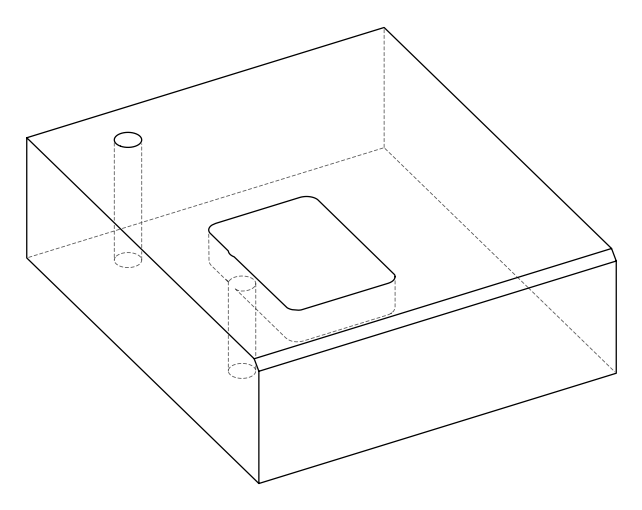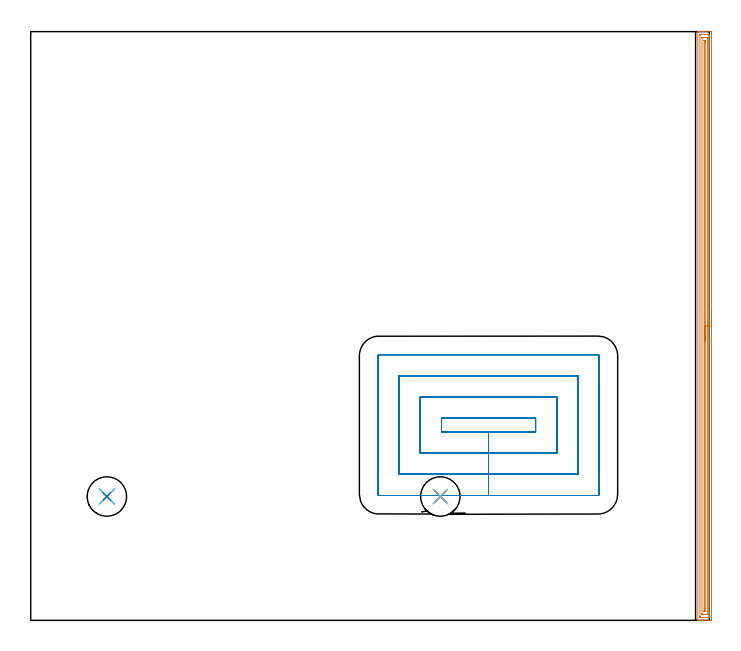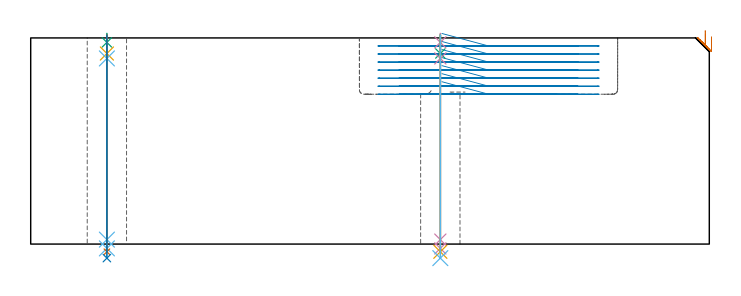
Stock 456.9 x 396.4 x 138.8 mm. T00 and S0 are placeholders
(PLAN: 12 operations, 10 tool changes, 36 min)
(1 AREA_MILL | FG_CHAMFER_SURFACE | UGT0205_001 | 12.87 min | 16773 mm3)
(2 MILL_RECTANGULAR_POCKET | POCKET_RECTANGULAR_STRAIGHT | NXT0201_007 | Follow Part, ap 6.25, ae 75% | 19.26 min | 782519 mm3)
(3 SPOT_DRILL | STEP1HOLE | NXT0321_9005460120000 | 0.05 min | 133 mm3)
(4 SPOT_DRILL_1 | STEP1HOLE_1 | NXT0321_9005460120000 | 0.05 min | 0 mm3)
(5 DRILL_BLIND_HOLE_INTO_CENTER | STEP1HOLE | NXT0301_041 | 0.05 min | 327 mm3)
(6 GUN_DRILL_THROUGH_HOLE | STEP1HOLE | UGT0307_002 | 0.62 min | 3592 mm3)
(7 SPADE_DRILL_TO_ENLARGE_THROUGH_HOLE | STEP1HOLE | UGT0306_007 | 0.59 min | 25530 mm3)
(8 DRILL_TO_ENLARGE_THROUGH_HOLE | STEP1HOLE | UGT0301_388 | 0.6 min | 46845 mm3)
(9 DRILL_BLIND_HOLE_INTO_CENTER_1 | STEP1HOLE_1 | NXT0301_041 | 0.05 min | 0 mm3)
(10 GUN_DRILL_THROUGH_HOLE_1 | STEP1HOLE_1 | UGT0307_002 | 0.62 min | 2844 mm3)
(11 SPADE_DRILL_TO_ENLARGE_THROUGH_HOLE_1 | STEP1HOLE_1 | UGT0306_007 | 0.59 min | 18711 mm3)
(12 DRILL_TO_ENLARGE_THROUGH_HOLE_1 | STEP1HOLE_1 | UGT0301_388 | 0.6 min | 34580 mm3)
(TOOL UGT0205_001 | Chamfer Mill 20 x 3 x 45 deg. | D20 FL50 Z2)
(TOOL NXT0201_007 | ENDMILL 25mm [R216.25-25050GCK54P 1620] | D25 R3 FL54 Z5)
(TOOL NXT0321_9005460120000 | NC Spot Drill, 142deg, 12mm, Carbide, Uncoated | D12 PA142 FL30 Z2)
(TOOL NXT0301_041 | Carbide Drill 7mm [860.1-0700-035A1-MM 2214] | D7 PA140 FL53 Z2)
(TOOL UGT0307_002 | Gun Drill 6 mm | D6 PA130 FL24 Z1)
(TOOL UGT0306_007 | Spade Drill 16.5mm | D16.5 PA132 FL10 Z2)
(TOOL UGT0301_388 | Twist Drill 26.5 mm | D26.5 PA118 FL165 Z2)
(OP 1 AREA_MILL)
G17 G21 G94 G90
T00 M6
G54
G17 G0 G90 X458.4 Y208.2 S1061 M3
G43 Z148.8 H0
Z139.6
G94 G1 Y208.162 Z138.728 F250.
Y208.048 Z137.863
Y207.859 Z137.012
Y207.597 Z136.18
Y207.263 Z135.374
Y206.86 Z134.6
Y206.392 Z133.864
Y205.86 Z133.172
Y205.271 Z132.529
Y204.628 Z131.94
Y203.936 Z131.408
Y203.2 Z130.94
Y202.426 Z130.537
Y201.62 Z130.203
Y200.788 Z129.941
Y199.936 Z129.752
Y199.072 Z129.638
Y198.2 Z129.6
Y0.93
X458.399 Y0.627 Z129.601
X458.394 Y0.042 Z129.604
X458.392 Y0.008 Z129.606
X457.811 Y0.003 Z130.187
X457.186 Y0. Z130.812
X452.463 Z135.532
X451.039 Z136.957
X450.681 Z137.315
X449.962 Z138.037
X449.674 Z138.325
X449.256 Y0.007 Z138.736
X449.203 Y0.01 Z138.788
X449.2 Y0.18 Z138.8
Y396.22
X449.203 Y396.39 Z138.788
X449.256 Y396.393 Z138.736
X449.675 Y396.4 Z138.325
X449.962 Z138.037
X450.681 Z137.315
X451.931 Z136.066
X453.354 Z134.641
X457.186 Z130.811
X457.811 Y396.397 Z130.187
X458.392 Y396.392 Z129.606
X458.394 Y396.358 Z129.604
X458.399 Y395.773 Z129.601
X458.4 Y395.182 Z129.6
Y198.2
X456.986 Z131.014
Y2.282
X456.984 Y2.149 Z131.016
X456.981 Y2.061 Z131.019
X456.977 Y2.008 Z131.023
X456.97 Y2.007 Z131.03
X456.92 Y2.004 Z131.08
X456.442 Y2. Z131.558
X451.093 Y2.001 Z136.907
X450.681 Y2.008 Z137.319
X450.628 Y2.01 Z137.372
X450.62 Y2.216 Z137.38
X450.616 Y2.349 Z137.384
X450.615 Y2.415 Z137.385
X450.614 Y2.481 Z137.386
X450.615 Y394.118 Z137.385
X450.616 Y394.251 Z137.384
X450.619 Y394.339 Z137.381
X450.623 Y394.392 Z137.377
X450.63 Y394.393 Z137.37
X450.681 Y394.396 Z137.319
X451.158 Y394.4 Z136.842
X456.507 Y394.399 Z131.493
X456.92 Y394.392 Z131.08
X456.972 Y394.39 Z131.028
X456.98 Y394.184 Z131.02
X456.984 Y394.051 Z131.016
X456.985 Y393.985 Z131.015
X456.986 Y393.919 Z131.014
Y198.2
X455.572 Z132.428
X455.571 Y4.094 Z132.429
X455.569 Y4.04 Z132.431
X455.566 Y4.015 Z132.434
X455.564 Y4.01 Z132.436
X455.541 Y4.007 Z132.459
X455.338 Y4.001 Z132.662
X452.463 Z135.537
X452.261 Y4.004 Z135.739
X452.126 Y4.009 Z135.874
X452.035 Y4.015 Z135.965
X452.033 Y4.058 Z135.967
X452.031 Y4.203 Z135.969
X452.029 Y4.639 Z135.971
Y392.306
X452.031 Y392.36 Z135.969
X452.034 Y392.385 Z135.966
X452.036 Y392.39 Z135.964
X452.059 Y392.393 Z135.941
X452.262 Y392.399 Z135.738
X455.137 Z132.863
X455.339 Y392.396 Z132.661
X455.474 Y392.391 Z132.526
X455.565 Y392.385 Z132.435
X455.567 Y392.342 Z132.433
X455.569 Y392.197 Z132.431
X455.571 Y391.761 Z132.429
X455.572 Y198.2 Z132.428
X454.157 Z133.843
Y6.168
X454.155 Y6.082 Z133.845
X454.151 Y6.03 Z133.849
X454.149 Y6.01 Z133.851
X454.127 Y6.008 Z133.873
X454.018 Y6.004 Z133.982
X453.8 Y6.002 Z134.2
X453.582 Y6.004 Z134.418
X453.473 Y6.008 Z134.527
X453.451 Y6.01 Z134.549
X453.449 Y6.03 Z134.551
X453.447 Y6.08 Z134.553
X453.443 Y6.796 Z134.557
Y6.885
X453.444 Y390.232 Z134.556
X453.445 Y390.318 Z134.555
X453.449 Y390.37 Z134.551
X453.451 Y390.39 Z134.549
X453.473 Y390.392 Z134.527
X453.582 Y390.396 Z134.418
X453.8 Y390.398 Z134.2
X454.018 Y390.396 Z133.982
X454.127 Y390.392 Z133.873
X454.149 Y390.39 Z133.851
X454.151 Y390.37 Z133.849
X454.153 Y390.32 Z133.847
X454.157 Y389.604 Z133.843
Y389.515
Y198.2
Y197.328 Z133.881
Y196.464 Z133.995
Y195.612 Z134.183
Y194.78 Z134.446
Y193.974 Z134.78
Y193.2 Z135.182
Y192.464 Z135.651
Y191.772 Z136.182
Y191.129 Z136.772
Y190.54 Z137.415
Y190.008 Z138.107
Y189.54 Z138.843
Y189.137 Z139.616
Y188.803 Z140.422
Y188.541 Z141.254
Y188.352 Z142.106
Y188.238 Z142.971
Y188.2 Z143.843
G0 Z148.8
M5
M2
(OP 2 MILL_RECTANGULAR_POCKET)
G17 G21 G94 G90
T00 M6
G54
G17 G0 G90 X276.848 Y126.85 S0 M3
G43 Z148.8 H1
Z141.8
G94 G1 X308.25 Z133.386 F250.
X339.95 F500.
Y136.15
X276.55
Y126.85
X308.25
Y112.6
X354.2
Y150.4
X262.3
Y112.6
X308.25
Y98.35
X368.45
Y164.65
X248.05
Y98.35
X269.776
X308.25
Y84.1
X381.9
G3 X382.7 Y84.9 R0.8
G1 Y178.1
G3 X381.9 Y178.9 R0.8
G1 X234.6
G3 X233.8 Y178.1 R0.8
G1 Y84.9
G3 X234.6 Y84.1 R0.8
G1 X308.25
X309.25
G0 X276.848 Y126.85 Z136.386
G1 X308.25 Z127.971 F250.
X339.95 F500.
Y136.15
X276.55
Y126.85
X308.25
Y112.6
X354.2
Y150.4
X262.3
Y112.6
X308.25
Y98.35
X368.45
Y164.65
X248.05
Y98.35
X308.25
Y84.1
X381.9
G3 X382.7 Y84.9 R0.8
G1 Y178.1
G3 X381.9 Y178.9 R0.8
G1 X234.6
G3 X233.8 Y178.1 R0.8
G1 Y84.9
G3 X234.6 Y84.1 R0.8
G1 X308.25
X309.25
G0 X276.848 Y126.85 Z130.971
G1 X308.25 Z122.557 F250.
X339.95 F500.
Y136.15
X276.55
Y126.85
X308.25
Y112.6
X354.2
Y150.4
X262.3
Y112.6
X308.25
Y98.35
X368.45
Y164.65
X248.05
Y98.35
X308.25
Y84.1
X381.9
G3 X382.7 Y84.9 R0.8
G1 Y178.1
G3 X381.9 Y178.9 R0.8
G1 X234.6
G3 X233.8 Y178.1 R0.8
G1 Y84.9
G3 X234.6 Y84.1 R0.8
G1 X308.25
X309.25
G0 X276.848 Y126.85 Z125.557
G1 X308.25 Z117.143 F250.
X339.95 F500.
Y136.15
X276.55
Y126.85
X308.25
Y112.6
X354.2
Y150.4
X262.3
Y112.6
X308.25
Y98.35
X368.45
Y164.65
X248.05
Y98.35
X308.25
Y84.1
X381.9
G3 X382.7 Y84.9 R0.8
G1 Y178.1
G3 X381.9 Y178.9 R0.8
G1 X234.6
G3 X233.8 Y178.1 R0.8
G1 Y84.9
G3 X234.6 Y84.1 R0.8
G1 X308.25
X309.25
G0 X276.848 Y126.85 Z120.143
G1 X308.25 Z111.729 F250.
X339.95 F500.
Y136.15
X276.55
Y126.85
X308.25
Y112.6
X354.2
Y150.4
X262.3
Y112.6
X308.25
Y98.35
X368.45
Y164.65
X248.05
Y98.35
X308.25
Y84.1
X381.9
G3 X382.7 Y84.9 R0.8
G1 Y178.1
G3 X381.9 Y178.9 R0.8
G1 X234.6
G3 X233.8 Y178.1 R0.8
G1 Y84.9
G3 X234.6 Y84.1 R0.8
G1 X308.25
X309.25
G0 X276.848 Y126.85 Z114.729
G1 X308.25 Z106.314 F250.
X339.95 F500.
Y136.15
X276.55
Y126.85
X308.25
Y112.6
X354.2
Y150.4
X262.3
Y112.6
X308.25
Y98.35
X368.45
Y164.65
X248.05
Y98.35
X308.25
Y84.1
X381.9
G3 X382.7 Y84.9 R0.8
G1 Y178.1
G3 X381.9 Y178.9 R0.8
G1 X234.6
G3 X233.8 Y178.1 R0.8
G1 Y84.9
G3 X234.6 Y84.1 R0.8
G1 X308.25
X309.25
G0 X276.848 Y126.85 Z109.314
G1 X308.25 Z100.9 F250.
X339.95 F500.
Y136.15
X276.55
Y126.85
X308.25
Y112.6
X354.2
Y150.4
X262.3
Y112.6
X308.25
Y98.35
X368.45
Y164.65
X248.05
Y98.35
X308.25
Y84.1
X381.9
G3 X382.7 Y84.9 R0.8
G1 Y178.1
G3 X381.9 Y178.9 R0.8
G1 X234.6
G3 X233.8 Y178.1 R0.8
G1 Y84.9
G3 X234.6 Y84.1 R0.8
G1 X308.25
X309.25
G0 Z148.8
M5
M2
(OP 3 SPOT_DRILL)
G17 G21 G94 G90
T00 M6
G54
G17 G0 G90 X51.3 Y83.4 S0 M3
G43 Z148.8 H0
G94 G81 G98 Z135.8 F250. R141.8
G80
M5
M2
(OP 4 SPOT_DRILL_1)
G17 G21 G94 G90
T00 M6
G54
G17 G0 G90 X275.8 Y83.4 S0 M3
G43 Z148.8 H0
G94 G81 G98 Z135.8 F250. R141.8
G80
M5
M2
(OP 5 DRILL_BLIND_HOLE_INTO_CENTER)
G17 G21 G94 G90
T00 M6
G54
G17 G0 G90 X51.3 Y83.4 S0 M3
G43 Z148.8 H1
G94 G81 G98 Z128.3 F250. R140.8
G80
M5
M2
(OP 6 GUN_DRILL_THROUGH_HOLE)
G17 G21 G94 G90
T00 M6
G54
G17 G0 G90 X51.3 Y83.4 M8
G43 Z148.8 H0
Z135.752
S716 M3
G94 G1 Z124.993 F125. M26
G4 X.084
Z3. F250.
G4 X.084
Z-2.899 F125.
G4 X.084
M5
M9
G0 Z135.752
Z148.8
M2
(OP 7 SPADE_DRILL_TO_ENLARGE_THROUGH_HOLE)
G17 G21 G94 G90
T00 M6
G54
G17 G0 G90 X51.3 Y83.4 S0 M3
G43 Z148.8 H0
G94 G73 G98 Z-5.173 F250. Q15.997 R140.8
G80
M5
M2
(OP 8 DRILL_TO_ENLARGE_THROUGH_HOLE)
G17 G21 G94 G90
T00 M6
G54
G17 G0 G90 X51.3 Y83.4 S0 M3
G43 Z148.8 H0
G94 G73 G98 Z-9.461 F250. Q24.71 R140.8
G80
M5
M2
(OP 9 DRILL_BLIND_HOLE_INTO_CENTER_1)
G17 G21 G94 G90
T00 M6
G54
G17 G0 G90 X275.8 Y83.4 S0 M3
G43 Z148.8 H1
G94 G81 G98 Z128.3 F250. R140.8
G80
M5
M2
(OP 10 GUN_DRILL_THROUGH_HOLE_1)
G17 G21 G94 G90
T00 M6
G54
G17 G0 G90 X275.8 Y83.4 M8
G43 Z148.8 H0
Z135.752
S716 M3
G94 G1 Z124.993 F125. M26
G4 X.084
Z3. F250.
G4 X.084
Z-2.899 F125.
G4 X.084
M5
M9
G0 Z135.752
Z148.8
M2
(OP 11 SPADE_DRILL_TO_ENLARGE_THROUGH_HOLE_1)
G17 G21 G94 G90
T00 M6
G54
G17 G0 G90 X275.8 Y83.4 S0 M3
G43 Z148.8 H0
G94 G73 G98 Z-5.173 F250. Q15.997 R140.8
G80
M5
M2
(OP 12 DRILL_TO_ENLARGE_THROUGH_HOLE_1)
G17 G21 G94 G90
T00 M6
G54
G17 G0 G90 X275.8 Y83.4 S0 M3
G43 Z148.8 H0
G94 G73 G98 Z-9.461 F250. Q24.71 R140.8
G80
M5
M2
